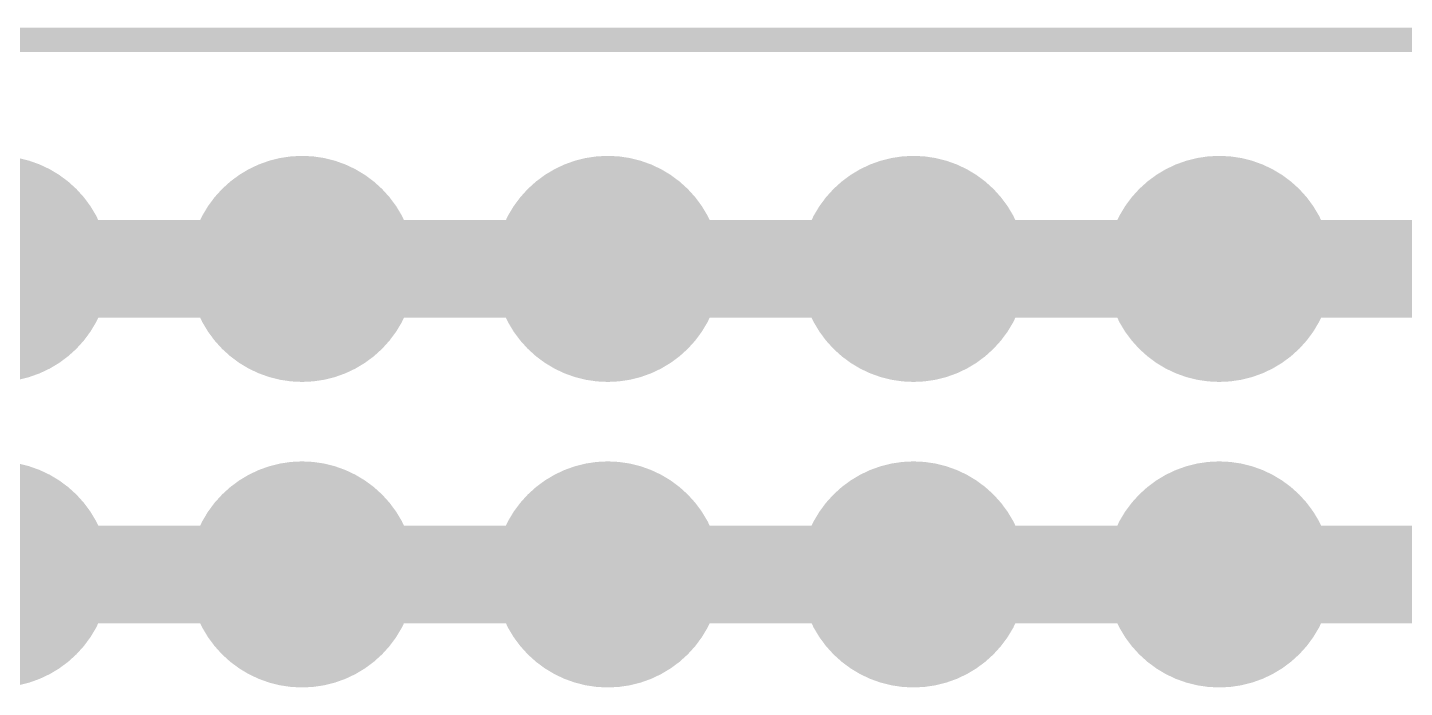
# Model space of a CAD drawing. Extents: x -0.1 to 94.1, y -0.1 to 63.6.
# Drawn here: x 39.63 to 51.07, y 6.68 to 12.17 of the extents above; entities that cross this region are included whole.
import ezdxf

# ---------------------------------------------------------------- set-up
doc = ezdxf.new("R2010")
doc.units = 0
for name, color, linetype in [('16', 132, 'CONTINUOUS'), ('17', 110, 'CONTINUOUS'), ('21', 41, 'CONTINUOUS'), ('22', 40, 'CONTINUOUS'), ('51', 53, 'CONTINUOUS')]:
    doc.layers.add(name, color=color, linetype=linetype)

# ---------------------------------------------------------------- blocks, each defined once
blk = doc.blocks.new('RECT')
blk.add_solid([(-0.5, -0.5), (0.5, -0.5), (-0.5, 0.5), (0.5, 0.5)])
blk = doc.blocks.new('ROUNDP')
at = {"const_width": 0.5}
blk.add_lwpolyline([(0, -0.25, 1), (0, 0.25, 1), (0, -0.25)], format="xyb", dxfattribs=at)

msp = doc.modelspace()

# ---------------------------------------------------------------- linework, layer by layer
at = {"layer": '16', "const_width": 0.8128}
for points in [[(36.83, 10.16), (39.37, 10.16)], [(39.37, 10.16), (41.91, 10.16)], [(41.91, 10.16), (44.45, 10.16)], [(44.45, 10.16), (46.99, 10.16)], [(46.99, 10.16), (49.53, 10.16)], [(49.53, 10.16), (52.07, 10.16)], [(36.83, 7.62), (39.37, 7.62)], [(39.37, 7.62), (41.91, 7.62)], [(41.91, 7.62), (44.45, 7.62)], [(44.45, 7.62), (46.99, 7.62)], [(46.99, 7.62), (49.53, 7.62)], [(49.53, 7.62), (52.07, 7.62)]]:
    msp.add_lwpolyline(points, dxfattribs=at)
at = {"layer": '16', "const_width": 0.4064}
for points in [[(39.37, 9.9568, 1), (39.37, 10.3632)], [(41.91, 10.3632, 1), (41.91, 9.9568)], [(41.91, 9.9568, 1), (41.91, 10.3632)], [(44.45, 10.3632, 1), (44.45, 9.9568)], [(44.45, 9.9568, 1), (44.45, 10.3632)], [(46.99, 10.3632, 1), (46.99, 9.9568)], [(46.99, 9.9568, 1), (46.99, 10.3632)], [(49.53, 10.3632, 1), (49.53, 9.9568)], [(49.53, 9.9568, 1), (49.53, 10.3632)], [(39.37, 7.4168, 1), (39.37, 7.8232)], [(41.91, 7.8232, 1), (41.91, 7.4168)], [(41.91, 7.4168, 1), (41.91, 7.8232)], [(44.45, 7.8232, 1), (44.45, 7.4168)], [(44.45, 7.4168, 1), (44.45, 7.8232)], [(46.99, 7.8232, 1), (46.99, 7.4168)], [(46.99, 7.4168, 1), (46.99, 7.8232)], [(49.53, 7.8232, 1), (49.53, 7.4168)], [(49.53, 7.4168, 1), (49.53, 7.8232)]]:
    msp.add_lwpolyline(points, format="xyb", dxfattribs=at)
at = {"layer": '21', "const_width": 0.2032}
msp.add_lwpolyline([(11.43, 12.065), (82.55, 12.065)], dxfattribs=at)
at = {"layer": '22', "const_width": 0.2032}
msp.add_lwpolyline([(11.43, 12.065), (82.55, 12.065)], dxfattribs=at)

# ---------------------------------------------------------------- block references
at = {"layer": '17', "xscale": 1.8796, "yscale": 1.8796, "rotation": 90}
for p in [(39.37, 10.16), (39.37, 10.16), (41.91, 10.16), (41.91, 10.16), (44.45, 10.16), (44.45, 10.16), (46.99, 10.16), (46.99, 10.16), (49.53, 10.16), (49.53, 10.16), (39.37, 7.62), (39.37, 7.62), (41.91, 7.62), (41.91, 7.62), (44.45, 7.62), (44.45, 7.62), (46.99, 7.62), (46.99, 7.62), (49.53, 7.62), (49.53, 7.62)]:
    msp.add_blockref('ROUNDP', p, dxfattribs=at)
at = {"layer": '51', "xscale": 0.508, "yscale": 0.508}
for p in [(41.91, 10.16), (44.45, 10.16), (46.99, 10.16), (49.53, 10.16), (41.91, 7.62), (44.45, 7.62), (46.99, 7.62), (49.53, 7.62)]:
    msp.add_blockref('RECT', p, dxfattribs=at)

doc.saveas('drawing.dxf')
